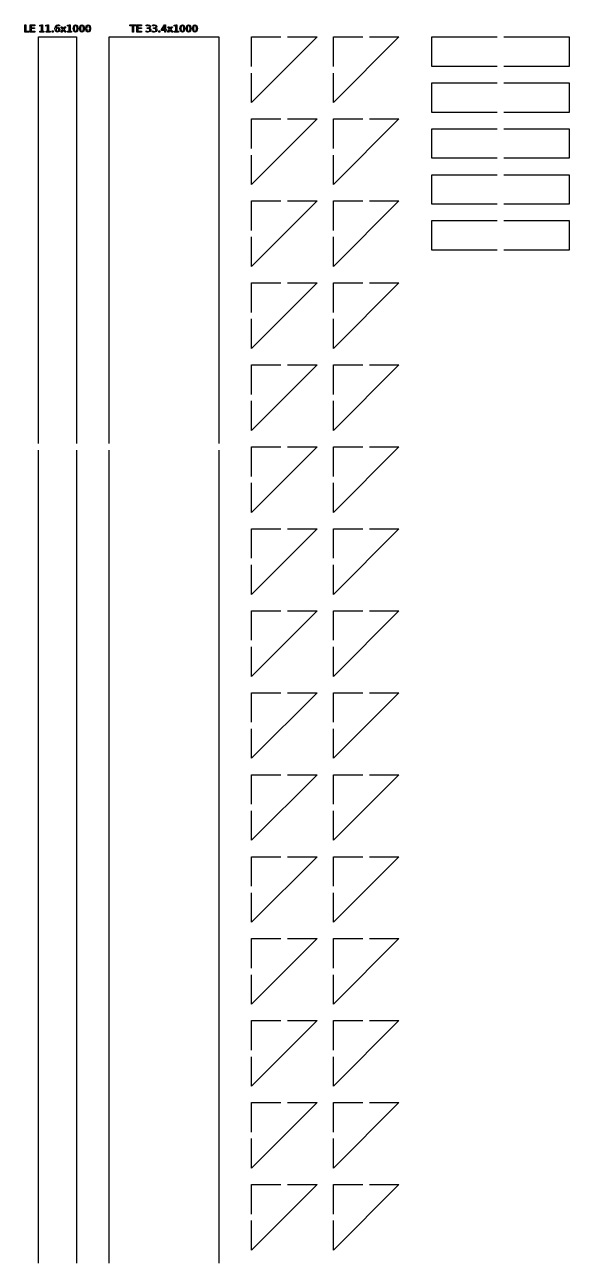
# Model space of a CAD drawing. Extents: x 14 to 532, y 10 to 1018.
# Drawn here: x 365.8 to 532, y 636 to 1013.7 of the extents above; entities that cross this region are included whole.
import ezdxf

# ---------------------------------------------------------------- set-up
doc = ezdxf.new("R2010")
doc.units = 0

msp = doc.modelspace()

# ---------------------------------------------------------------- linework, layer by layer
at = {"layer": 'Layer 1', "color": 7}
for points in [[(365.78326, 1013.687012), (366.07916, 1013.687012), (366.07916, 1011.749023), (367.1441, 1011.749023), (367.1441, 1011.5), (365.78326, 1011.5), (365.78326, 1013.687012)], [(367.45465, 1013.687012), (368.83746, 1013.687012), (368.83746, 1013.437988), (367.75055, 1013.437988), (367.75055, 1012.790527), (368.79205, 1012.790527), (368.79205, 1012.541504), (367.75055, 1012.541504), (367.75055, 1011.749023), (368.86383, 1011.749023), (368.86383, 1011.5), (367.45465, 1011.5), (367.45465, 1013.687012)], [(370.38141, 1011.749023), (370.86481, 1011.749023), (370.86481, 1013.417481), (370.33893, 1013.312012), (370.33893, 1013.581543), (370.86188, 1013.687012), (371.15778, 1013.687012), (371.15778, 1011.749023), (371.64117, 1011.749023), (371.64117, 1011.5), (370.38141, 1011.5), (370.38141, 1011.749023)], [(372.2901, 1011.749023), (372.7735, 1011.749023), (372.7735, 1013.417481), (372.24762, 1013.312012), (372.24762, 1013.581543), (372.77057, 1013.687012), (373.06647, 1013.687012), (373.06647, 1011.749023), (373.54987, 1011.749023), (373.54987, 1011.5), (372.2901, 1011.5), (372.2901, 1011.749023)], [(376.35797, 1013.638672), (376.35797, 1013.369141), (376.13239, 1013.449707), (375.90826, 1013.477539), (375.46002, 1013.279785), (375.28424, 1012.682128), (375.50104, 1012.876953), (375.78815, 1012.945801), (376.30817, 1012.745117), (376.50006, 1012.20166), (376.30084, 1011.661133), (375.77057, 1011.457519), (375.43585, 1011.530029), (375.19049, 1011.747558), (374.98981, 1012.591308), (375.2359, 1013.41748), (375.524107, 1013.649292), (375.89655, 1013.726562), (376.12067, 1013.704589), (376.35797, 1013.638671), (376.35797, 1013.638672)], [(375.77057, 1012.711426), (375.45416, 1012.575195), (375.33844, 1012.20166), (375.45416, 1011.828125), (375.77057, 1011.691894), (376.08551, 1011.828125), (376.2027, 1012.20166), (376.08551, 1012.575195), (375.77057, 1012.711426), (375.77057, 1012.711426)], [(378.33551, 1013.140625), (377.74225, 1012.342285), (378.36627, 1011.5), (378.0484, 1011.5), (377.57086, 1012.144531), (377.09332, 1011.5), (376.77545, 1011.5), (377.41266, 1012.358398), (376.82965, 1013.140625), (377.14752, 1013.140625), (377.58258, 1012.556152), (378.01764, 1013.140625), (378.33551, 1013.140625)], [(378.83649, 1011.749023), (379.31989, 1011.749023), (379.31989, 1013.417481), (378.79401, 1013.312012), (378.79401, 1013.581543), (379.31696, 1013.687012), (379.61285, 1013.687012), (379.61285, 1011.749023), (380.09625, 1011.749023), (380.09625, 1011.5), (378.83649, 1011.5), (378.83649, 1011.749023)], [(381.32672, 1013.726562), (381.65082, 1013.653687), (381.88776, 1013.435059), (382.08258, 1012.591309), (381.88776, 1011.747559), (381.65082, 1011.530029), (381.32672, 1011.457519), (381.00226, 1011.530029), (380.76422, 1011.747559), (380.57086, 1012.591309), (380.76422, 1013.435059), (381.00226, 1013.653687), (381.32672, 1013.726562), (381.32672, 1013.726562)], [(381.32672, 1013.492188), (380.98248, 1013.266602), (380.86823, 1012.591309), (380.98248, 1011.916016), (381.32672, 1011.691894), (381.67096, 1011.916016), (381.78668, 1012.591309), (381.67096, 1013.266602), (381.32672, 1013.492188), (381.32672, 1013.492188)], [(383.23541, 1013.726562), (383.55951, 1013.653687), (383.79645, 1013.435059), (383.99127, 1012.591309), (383.79645, 1011.747559), (383.55951, 1011.530029), (383.23541, 1011.457519), (382.91095, 1011.530029), (382.67291, 1011.747559), (382.47955, 1012.591309), (382.67291, 1013.435059), (382.91095, 1013.653687), (383.23541, 1013.726562), (383.23541, 1013.726562)], [(383.23541, 1013.492188), (382.89117, 1013.266602), (382.77692, 1012.591309), (382.89117, 1011.916016), (383.23541, 1011.691894), (383.57965, 1011.916016), (383.69537, 1012.591309), (383.57965, 1013.266602), (383.23541, 1013.492188), (383.23541, 1013.492188)], [(385.1441, 1013.726562), (385.4682, 1013.653687), (385.70514, 1013.435059), (385.89996, 1012.591309), (385.70514, 1011.747559), (385.4682, 1011.530029), (385.1441, 1011.457519), (384.81964, 1011.530029), (384.5816, 1011.747559), (384.38824, 1012.591309), (384.5816, 1013.435059), (384.81964, 1013.653687), (385.1441, 1013.726562), (385.1441, 1013.726562)], [(385.1441, 1013.492188), (384.79987, 1013.266602), (384.68561, 1012.591309), (384.79987, 1011.916016), (385.1441, 1011.691894), (385.48834, 1011.916016), (385.60406, 1012.591309), (385.48834, 1013.266602), (385.1441, 1013.492188), (385.1441, 1013.492188)], [(397.90448, 1013.687012), (399.75458, 1013.687012), (399.75458, 1013.437988), (398.97821, 1013.437988), (398.97821, 1011.5), (398.68085, 1011.5), (398.68085, 1013.437988), (397.90448, 1013.437988), (397.90448, 1013.687012)], [(400.04022, 1013.687012), (401.42303, 1013.687012), (401.42303, 1013.437988), (400.33612, 1013.437988), (400.33612, 1012.790527), (401.37762, 1012.790527), (401.37762, 1012.541504), (400.33612, 1012.541504), (400.33612, 1011.749023), (401.4494, 1011.749023), (401.4494, 1011.5), (400.04022, 1011.5), (400.04022, 1013.687012)], [(403.81219, 1012.679199), (404.14325, 1012.490234), (404.26337, 1012.135742), (404.04071, 1011.634766), (403.4079, 1011.457519), (403.12372, 1011.485351), (402.82343, 1011.565917), (402.82343, 1011.851562), (403.09296, 1011.743164), (403.39911, 1011.706543), (403.82245, 1011.816406), (403.96893, 1012.135742), (403.8327, 1012.4375), (403.45624, 1012.547363), (403.20135, 1012.547363), (403.20135, 1012.790527), (403.46796, 1012.790527), (403.80194, 1012.876953), (403.91766, 1013.128907), (403.79755, 1013.386719), (403.45624, 1013.477539), (403.1955, 1013.451172), (402.88934, 1013.369141), (402.88934, 1013.632812), (403.20428, 1013.703124), (403.4826, 1013.726562), (404.01581, 1013.572753), (404.2121, 1013.159667), (404.10809, 1012.85205), (403.81219, 1012.679198), (403.81219, 1012.679199)], [(405.72089, 1012.679199), (406.05194, 1012.490234), (406.17206, 1012.135742), (405.9494, 1011.634766), (405.31659, 1011.457519), (405.03241, 1011.485351), (404.73212, 1011.565917), (404.73212, 1011.851562), (405.00165, 1011.743164), (405.3078, 1011.706543), (405.73114, 1011.816406), (405.87762, 1012.135742), (405.74139, 1012.4375), (405.36493, 1012.547363), (405.11005, 1012.547363), (405.11005, 1012.790527), (405.37665, 1012.790527), (405.71063, 1012.876953), (405.82635, 1013.128907), (405.70624, 1013.386719), (405.36493, 1013.477539), (405.10419, 1013.451172), (404.79803, 1013.369141), (404.79803, 1013.632812), (405.11298, 1013.703124), (405.3913, 1013.726562), (405.9245, 1013.572753), (406.12079, 1013.159667), (406.01678, 1012.85205), (405.72089, 1012.679198), (405.72089, 1012.679199)], [(408.49969, 1013.429199), (407.75262, 1012.261719), (408.49969, 1012.261719), (408.49969, 1013.429199)], [(410.92108, 1013.140625), (410.32782, 1012.342285), (410.95184, 1011.5), (410.63397, 1011.5), (410.15643, 1012.144531), (409.67889, 1011.5), (409.36102, 1011.5), (409.99823, 1012.358398), (409.41522, 1013.140625), (409.73309, 1013.140625), (410.16815, 1012.556152), (410.60321, 1013.140625), (410.92108, 1013.140625)], [(411.42206, 1011.749023), (411.90546, 1011.749023), (411.90546, 1013.417481), (411.37958, 1013.312012), (411.37958, 1013.581543), (411.90253, 1013.687012), (412.19843, 1013.687012), (412.19843, 1011.749023), (412.68182, 1011.749023), (412.68182, 1011.5), (411.42206, 1011.5), (411.42206, 1011.749023)], [(413.91229, 1013.726562), (414.23639, 1013.653687), (414.47333, 1013.435059), (414.66815, 1012.591309), (414.47333, 1011.747559), (414.23639, 1011.530029), (413.91229, 1011.457519), (413.58783, 1011.530029), (413.34979, 1011.747559), (413.15643, 1012.591309), (413.34979, 1013.435059), (413.58783, 1013.653687), (413.91229, 1013.726562), (413.91229, 1013.726562)], [(413.91229, 1013.492188), (413.56805, 1013.266602), (413.4538, 1012.591309), (413.56805, 1011.916016), (413.91229, 1011.691894), (414.25653, 1011.916016), (414.37225, 1012.591309), (414.25653, 1013.266602), (413.91229, 1013.492188), (413.91229, 1013.492188)], [(415.82098, 1013.726562), (416.14508, 1013.653687), (416.38202, 1013.435059), (416.57684, 1012.591309), (416.38202, 1011.747559), (416.14508, 1011.530029), (415.82098, 1011.457519), (415.49652, 1011.530029), (415.25848, 1011.747559), (415.06512, 1012.591309), (415.25848, 1013.435059), (415.49652, 1013.653687), (415.82098, 1013.726562), (415.82098, 1013.726562)], [(415.82098, 1013.492188), (415.47675, 1013.266602), (415.36249, 1012.591309), (415.47675, 1011.916016), (415.82098, 1011.691894), (416.16522, 1011.916016), (416.28094, 1012.591309), (416.16522, 1013.266602), (415.82098, 1013.492188), (415.82098, 1013.492188)], [(417.72968, 1013.726562), (418.053772, 1013.653687), (418.29071, 1013.435059), (418.48553, 1012.591309), (418.29071, 1011.747559), (418.053773, 1011.530029), (417.72968, 1011.457519), (417.405215, 1011.530029), (417.16718, 1011.747559), (416.97382, 1012.591309), (417.16718, 1013.435059), (417.405215, 1013.653687), (417.72968, 1013.726562), (417.72968, 1013.726562)], [(417.72968, 1013.492188), (417.38544, 1013.266602), (417.27118, 1012.591309), (417.38544, 1011.916016), (417.72968, 1011.691894), (418.07391, 1011.916016), (418.18964, 1012.591309), (418.07391, 1013.266602), (417.72968, 1013.492188), (417.72968, 1013.492188)], [(370, 886), (370, 1010), (381.5876, 1010), (381.5876, 886)], [(374.14752, 1011.87207), (374.4566, 1011.87207), (374.4566, 1011.5), (374.14752, 1011.5), (374.14752, 1011.87207)], [(391.5876, 886), (391.5876, 1010), (425.0096, 1010), (425.0096, 886)], [(406.73309, 1011.87207), (407.04218, 1011.87207), (407.04218, 1011.5), (406.73309, 1011.5), (406.73309, 1011.87207)], [(446.0096, 1010), (455.0096, 1010), (435.0096, 990), (435.0096, 999)], [(435.0096, 1001), (435.0096, 1010), (444.0096, 1010)], [(471.0096, 1010), (480.0096, 1010), (460.0096, 990), (460.0096, 999)], [(460.0096, 1001), (460.0096, 1010), (469.0096, 1010)], [(510.0096, 1001), (490.0096, 1001), (490.0096, 1010), (510.0096, 1010)], [(512.0096, 1010), (532.0096, 1010), (532.0096, 1001), (512.0096, 1001)], [(510.0096, 987), (490.0096, 987), (490.0096, 996), (510.0096, 996)], [(512.0096, 996), (532.0096, 996), (532.0096, 987), (512.0096, 987)], [(446.0096, 985), (455.0096, 985), (435.0096, 965), (435.0096, 974)], [(435.0096, 976), (435.0096, 985), (444.0096, 985)], [(471.0096, 985), (480.0096, 985), (460.0096, 965), (460.0096, 974)], [(460.0096, 976), (460.0096, 985), (469.0096, 985)], [(510.0096, 973), (490.0096, 973), (490.0096, 982), (510.0096, 982)], [(512.0096, 982), (532.0096, 982), (532.0096, 973), (512.0096, 973)], [(510.0096, 959), (490.0096, 959), (490.0096, 968), (510.0096, 968)], [(512.0096, 968), (532.0096, 968), (532.0096, 959), (512.0096, 959)], [(446.0096, 960), (455.0096, 960), (435.0096, 940), (435.0096, 949)], [(435.0096, 951), (435.0096, 960), (444.0096, 960)], [(471.0096, 960), (480.0096, 960), (460.0096, 940), (460.0096, 949)], [(460.0096, 951), (460.0096, 960), (469.0096, 960)], [(510.0096, 945), (490.0096, 945), (490.0096, 954), (510.0096, 954)], [(512.0096, 954), (532.0096, 954), (532.0096, 945), (512.0096, 945)], [(446.0096, 935), (455.0096, 935), (435.0096, 915), (435.0096, 924)], [(435.0096, 926), (435.0096, 935), (444.0096, 935)], [(471.0096, 935), (480.0096, 935), (460.0096, 915), (460.0096, 924)], [(460.0096, 926), (460.0096, 935), (469.0096, 935)], [(446.0096, 910), (455.0096, 910), (435.0096, 890), (435.0096, 899)], [(435.0096, 901), (435.0096, 910), (444.0096, 910)], [(471.0096, 910), (480.0096, 910), (460.0096, 890), (460.0096, 899)], [(460.0096, 901), (460.0096, 910), (469.0096, 910)], [(370, 636), (370, 884)], [(381.5876, 884), (381.5876, 636)], [(391.5876, 636), (391.5876, 884)], [(425.0096, 884), (425.0096, 636)], [(446.0096, 885), (455.0096, 885), (435.0096, 865), (435.0096, 874)], [(435.0096, 876), (435.0096, 885), (444.0096, 885)], [(471.0096, 885), (480.0096, 885), (460.0096, 865), (460.0096, 874)], [(460.0096, 876), (460.0096, 885), (469.0096, 885)], [(446.0096, 860), (455.0096, 860), (435.0096, 840), (435.0096, 849)], [(435.0096, 851), (435.0096, 860), (444.0096, 860)], [(471.0096, 860), (480.0096, 860), (460.0096, 840), (460.0096, 849)], [(460.0096, 851), (460.0096, 860), (469.0096, 860)], [(446.0096, 835), (455.0096, 835), (435.0096, 815), (435.0096, 824)], [(435.0096, 826), (435.0096, 835), (444.0096, 835)], [(471.0096, 835), (480.0096, 835), (460.0096, 815), (460.0096, 824)], [(460.0096, 826), (460.0096, 835), (469.0096, 835)], [(446.0096, 810), (455.0096, 810), (435.0096, 790), (435.0096, 799)], [(435.0096, 801), (435.0096, 810), (444.0096, 810)], [(471.0096, 810), (480.0096, 810), (460.0096, 790), (460.0096, 799)], [(460.0096, 801), (460.0096, 810), (469.0096, 810)], [(446.0096, 785), (455.0096, 785), (435.0096, 765), (435.0096, 774)], [(435.0096, 776), (435.0096, 785), (444.0096, 785)], [(471.0096, 785), (480.0096, 785), (460.0096, 765), (460.0096, 774)], [(460.0096, 776), (460.0096, 785), (469.0096, 785)], [(446.0096, 760), (455.0096, 760), (435.0096, 740), (435.0096, 749)], [(435.0096, 751), (435.0096, 760), (444.0096, 760)], [(471.0096, 760), (480.0096, 760), (460.0096, 740), (460.0096, 749)], [(460.0096, 751), (460.0096, 760), (469.0096, 760)], [(446.0096, 735), (455.0096, 735), (435.0096, 715), (435.0096, 724)], [(435.0096, 726), (435.0096, 735), (444.0096, 735)], [(471.0096, 735), (480.0096, 735), (460.0096, 715), (460.0096, 724)], [(460.0096, 726), (460.0096, 735), (469.0096, 735)], [(446.0096, 710), (455.0096, 710), (435.0096, 690), (435.0096, 699)], [(435.0096, 701), (435.0096, 710), (444.0096, 710)], [(471.0096, 710), (480.0096, 710), (460.0096, 690), (460.0096, 699)], [(460.0096, 701), (460.0096, 710), (469.0096, 710)], [(446.0096, 685), (455.0096, 685), (435.0096, 665), (435.0096, 674)], [(435.0096, 676), (435.0096, 685), (444.0096, 685)], [(471.0096, 685), (480.0096, 685), (460.0096, 665), (460.0096, 674)], [(460.0096, 676), (460.0096, 685), (469.0096, 685)], [(446.0096, 660), (455.0096, 660), (435.0096, 640), (435.0096, 649)], [(435.0096, 651), (435.0096, 660), (444.0096, 660)], [(471.0096, 660), (480.0096, 660), (460.0096, 640), (460.0096, 649)], [(460.0096, 651), (460.0096, 660), (469.0096, 660)]]:
    msp.add_lwpolyline(points, dxfattribs=at)
msp.add_lwpolyline([(408.42209, 1013.687012), (408.79416, 1013.687012), (408.79416, 1012.261719), (409.10617, 1012.261719), (409.10617, 1012.015625), (408.79416, 1012.015625), (408.79416, 1011.5), (408.49972, 1011.5), (408.49972, 1012.015625), (407.51242, 1012.015625), (407.51242, 1012.301269), (408.42209, 1013.687012)], close=True, dxfattribs=at)

doc.saveas('drawing.dxf')
